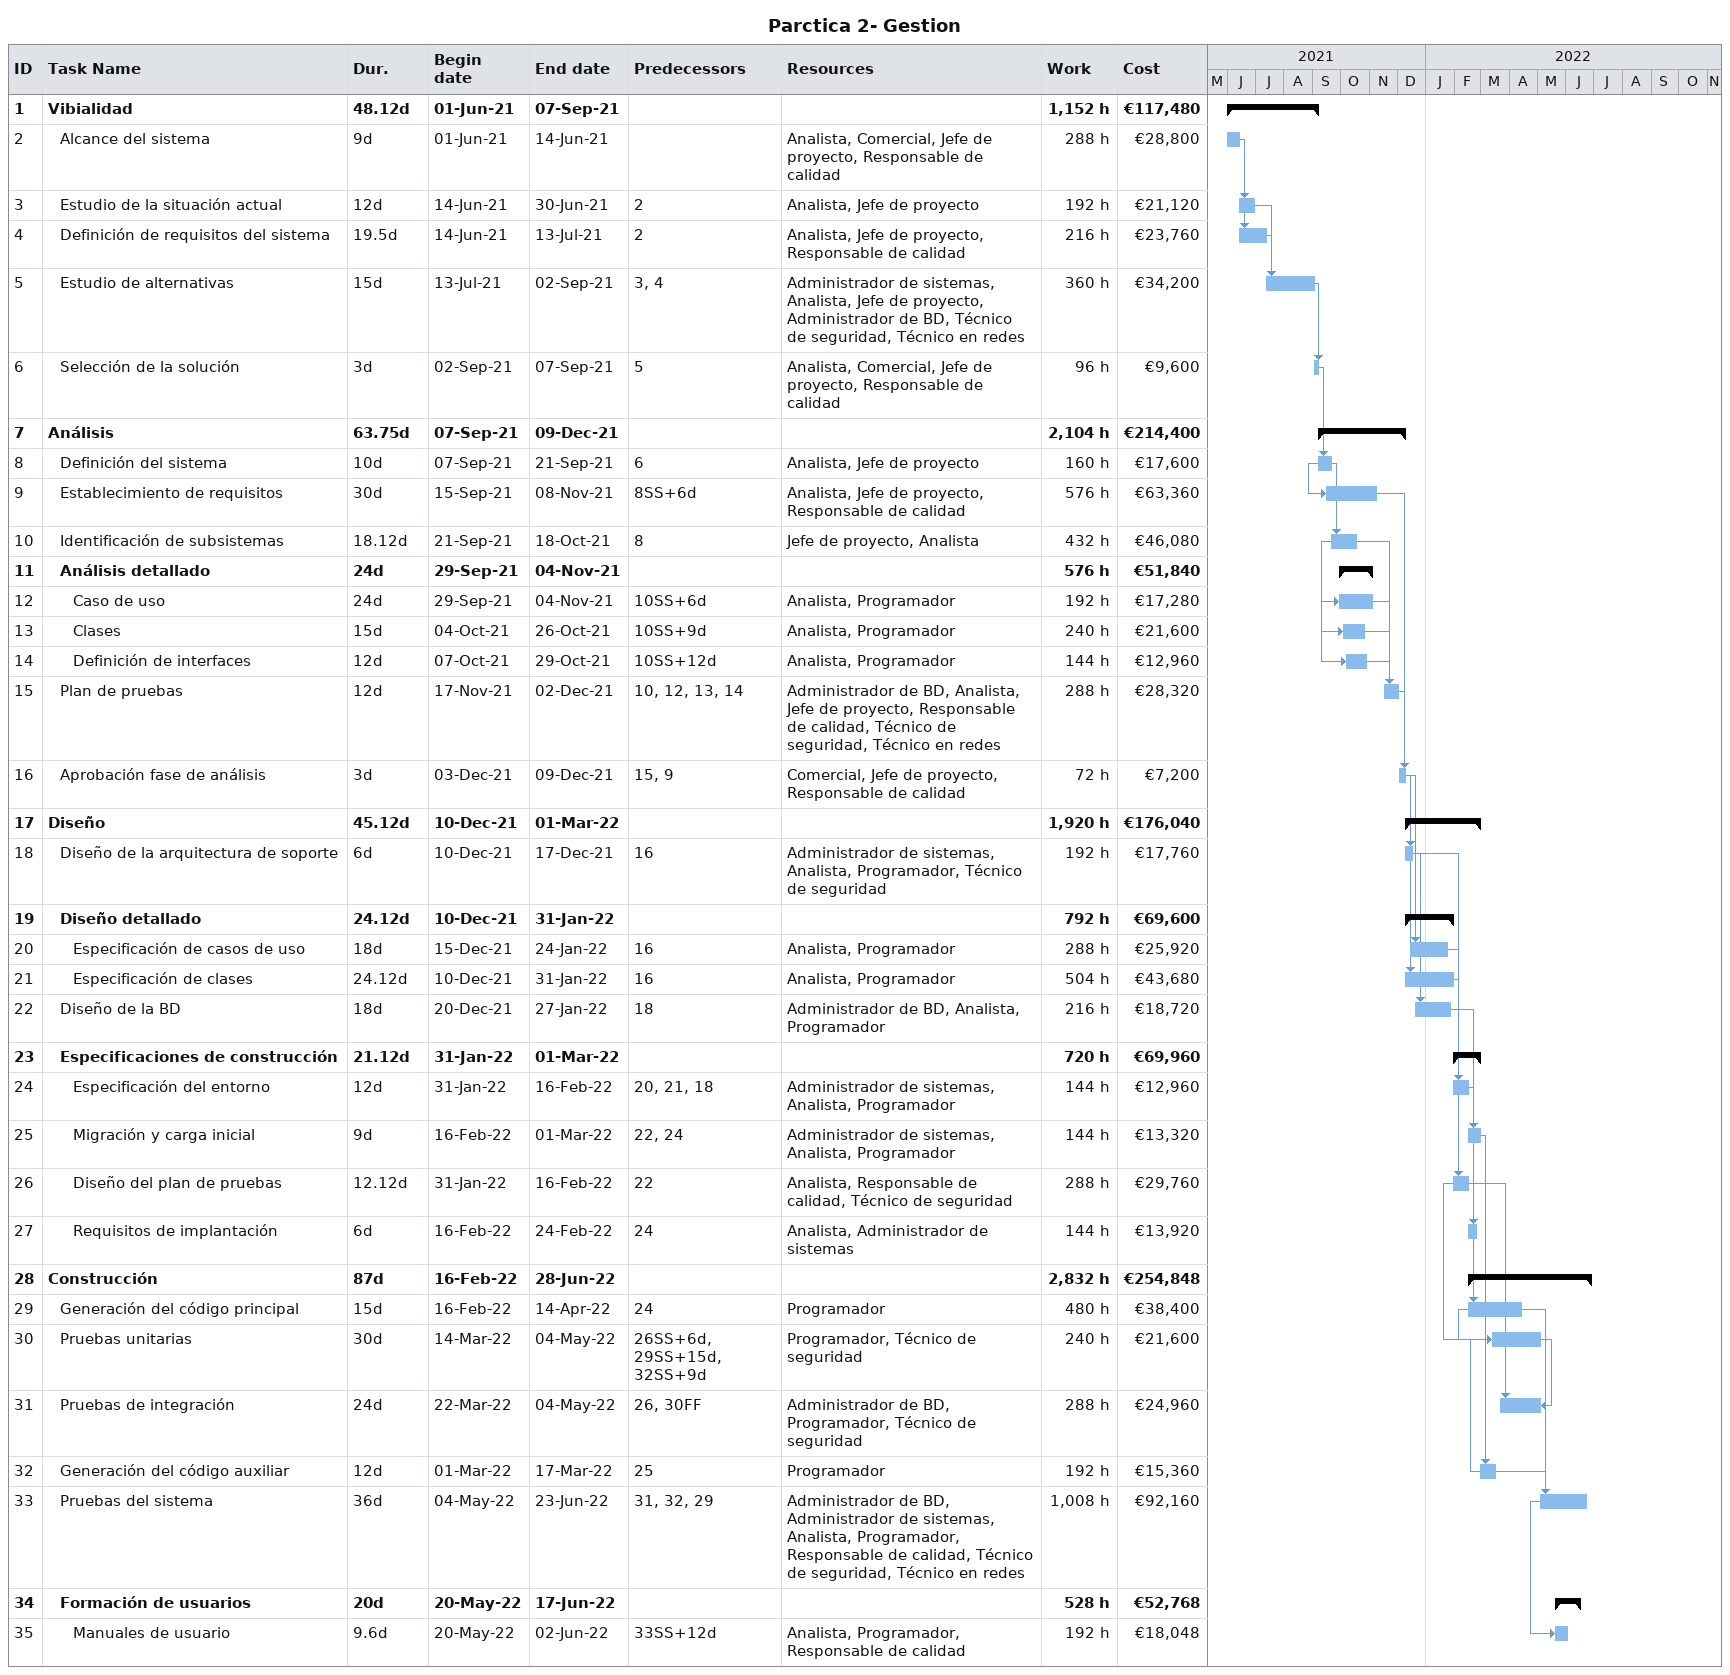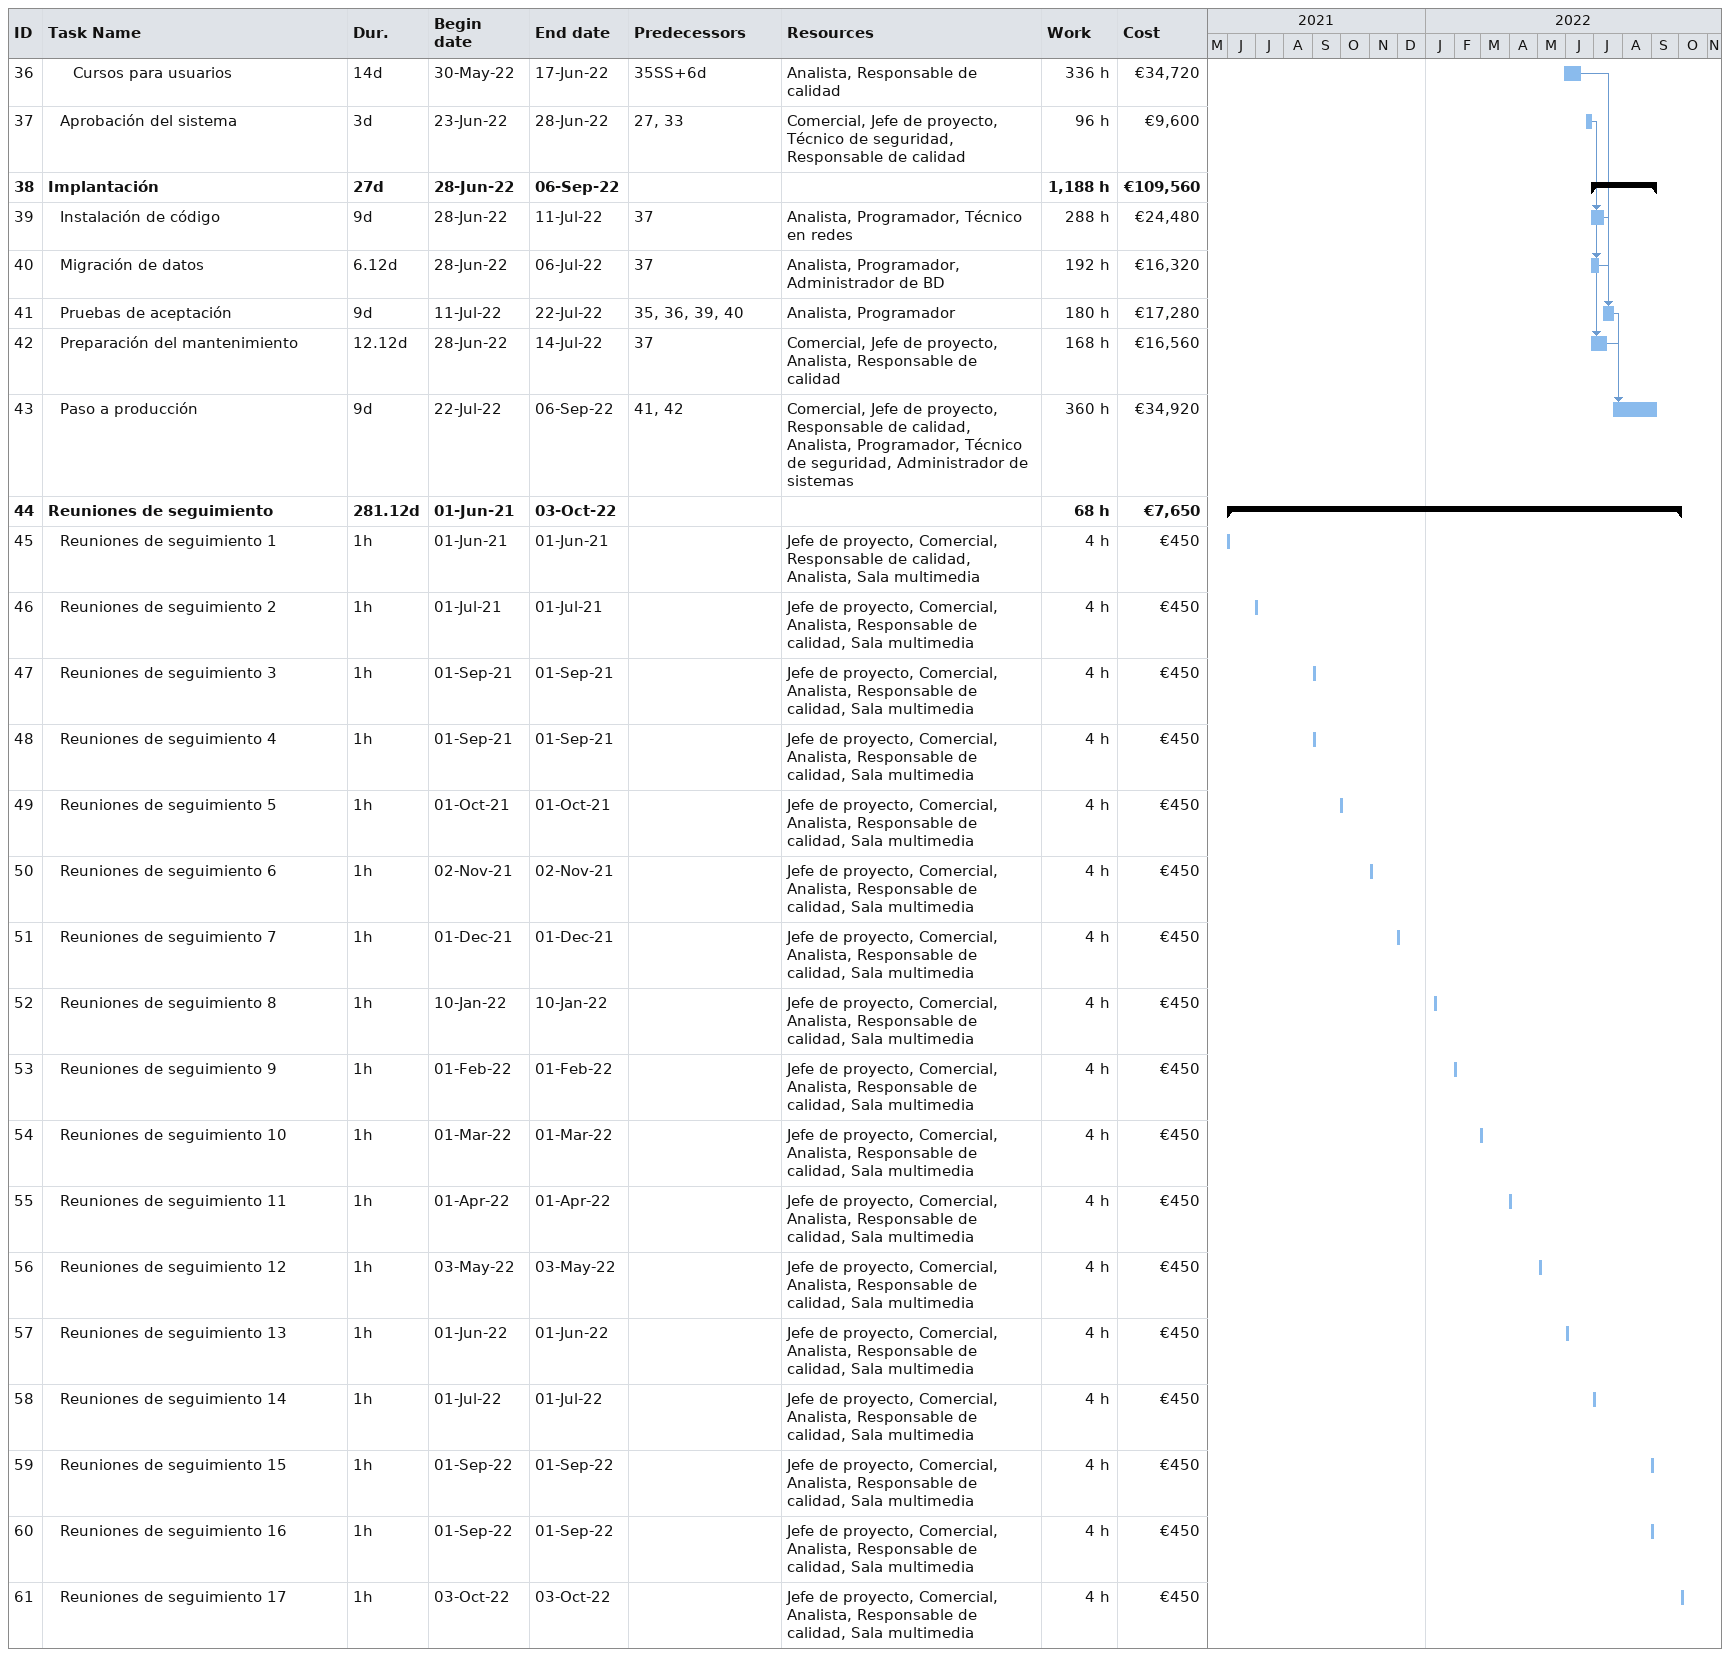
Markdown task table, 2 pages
Parctica 2- Gestion

| ID | Level | Task | Duration | Start | Finish | Predecessors | Resources | Work (h) | Cost (€) |
|---|---|---|---|---|---|---|---|---|---|
| 1 | 1 | **Vibialidad** | 48.12d | 2021-06-01 | 2021-09-07 |  |  | 1152 | 117480 |
| 2 | 2 | Alcance del sistema | 9d | 2021-06-01 | 2021-06-14 |  | Analista, Comercial, Jefe de proyecto, Responsable de calidad | 288 | 28800 |
| 3 | 2 | Estudio de la situación actual | 12d | 2021-06-14 | 2021-06-30 | 2 | Analista, Jefe de proyecto | 192 | 21120 |
| 4 | 2 | Definición de requisitos del sistema | 19.5d | 2021-06-14 | 2021-07-13 | 2 | Analista, Jefe de proyecto, Responsable de calidad | 216 | 23760 |
| 5 | 2 | Estudio de alternativas | 15d | 2021-07-13 | 2021-09-02 | 3, 4 | Administrador de sistemas, Analista, Jefe de proyecto, Administrador de BD, Técnico de seguridad, Técnico en redes | 360 | 34200 |
| 6 | 2 | Selección de la solución | 3d | 2021-09-02 | 2021-09-07 | 5 | Analista, Comercial, Jefe de proyecto, Responsable de calidad | 96 | 9600 |
| 7 | 1 | **Análisis** | 63.75d | 2021-09-07 | 2021-12-09 |  |  | 2104 | 214400 |
| 8 | 2 | Definición del sistema | 10d | 2021-09-07 | 2021-09-21 | 6 | Analista, Jefe de proyecto | 160 | 17600 |
| 9 | 2 | Establecimiento de requisitos | 30d | 2021-09-15 | 2021-11-08 | 8SS+6d | Analista, Jefe de proyecto, Responsable de calidad | 576 | 63360 |
| 10 | 2 | Identificación de subsistemas | 18.12d | 2021-09-21 | 2021-10-18 | 8 | Jefe de proyecto, Analista | 432 | 46080 |
| 11 | 2 | **Análisis detallado** | 24d | 2021-09-29 | 2021-11-04 |  |  | 576 | 51840 |
| 12 | 3 | Caso de uso | 24d | 2021-09-29 | 2021-11-04 | 10SS+6d | Analista, Programador | 192 | 17280 |
| 13 | 3 | Clases | 15d | 2021-10-04 | 2021-10-26 | 10SS+9d | Analista, Programador | 240 | 21600 |
| 14 | 3 | Definición de interfaces | 12d | 2021-10-07 | 2021-10-29 | 10SS+12d | Analista, Programador | 144 | 12960 |
| 15 | 2 | Plan de pruebas | 12d | 2021-11-17 | 2021-12-02 | 10, 12, 13, 14 | Administrador de BD, Analista, Jefe de proyecto, Responsable de calidad, Técnico de seguridad, Técnico en redes | 288 | 28320 |
| 16 | 2 | Aprobación fase de análisis | 3d | 2021-12-03 | 2021-12-09 | 15, 9 | Comercial, Jefe de proyecto, Responsable de calidad | 72 | 7200 |
| 17 | 1 | **Diseño** | 45.12d | 2021-12-10 | 2022-03-01 |  |  | 1920 | 176040 |
| 18 | 2 | Diseño de la arquitectura de soporte | 6d | 2021-12-10 | 2021-12-17 | 16 | Administrador de sistemas, Analista, Programador, Técnico de seguridad | 192 | 17760 |
| 19 | 2 | **Diseño detallado** | 24.12d | 2021-12-10 | 2022-01-31 |  |  | 792 | 69600 |
| 20 | 3 | Especificación de casos de uso | 18d | 2021-12-15 | 2022-01-24 | 16 | Analista, Programador | 288 | 25920 |
| 21 | 3 | Especificación de clases | 24.12d | 2021-12-10 | 2022-01-31 | 16 | Analista, Programador | 504 | 43680 |
| 22 | 2 | Diseño de la BD | 18d | 2021-12-20 | 2022-01-27 | 18 | Administrador de BD, Analista, Programador | 216 | 18720 |
| 23 | 2 | **Especificaciones de construcción** | 21.12d | 2022-01-31 | 2022-03-01 |  |  | 720 | 69960 |
| 24 | 3 | Especificación del entorno | 12d | 2022-01-31 | 2022-02-16 | 20, 21, 18 | Administrador de sistemas, Analista, Programador | 144 | 12960 |
| 25 | 3 | Migración y carga inicial | 9d | 2022-02-16 | 2022-03-01 | 22, 24 | Administrador de sistemas, Analista, Programador | 144 | 13320 |
| 26 | 3 | Diseño del plan de pruebas | 12.12d | 2022-01-31 | 2022-02-16 | 22 | Analista, Responsable de calidad, Técnico de seguridad | 288 | 29760 |
| 27 | 3 | Requisitos de implantación | 6d | 2022-02-16 | 2022-02-24 | 24 | Analista, Administrador de sistemas | 144 | 13920 |
| 28 | 1 | **Construcción** | 87d | 2022-02-16 | 2022-06-28 |  |  | 2832 | 254848 |
| 29 | 2 | Generación del código principal | 15d | 2022-02-16 | 2022-04-14 | 24 | Programador | 480 | 38400 |
| 30 | 2 | Pruebas unitarias | 30d | 2022-03-14 | 2022-05-04 | 26SS+6d, 29SS+15d, 32SS+9d | Programador, Técnico de seguridad | 240 | 21600 |
| 31 | 2 | Pruebas de integración | 24d | 2022-03-22 | 2022-05-04 | 26, 30FF | Administrador de BD, Programador, Técnico de seguridad | 288 | 24960 |
| 32 | 2 | Generación del código auxiliar | 12d | 2022-03-01 | 2022-03-17 | 25 | Programador | 192 | 15360 |
| 33 | 2 | Pruebas del sistema | 36d | 2022-05-04 | 2022-06-23 | 31, 32, 29 | Administrador de BD, Administrador de sistemas, Analista, Programador, Responsable de calidad, Técnico de seguridad, Técnico en redes | 1008 | 92160 |
| 34 | 2 | **Formación de usuarios** | 20d | 2022-05-20 | 2022-06-17 |  |  | 528 | 52768 |
| 35 | 3 | Manuales de usuario | 9.6d | 2022-05-20 | 2022-06-02 | 33SS+12d | Analista, Programador, Responsable de calidad | 192 | 18048 |
| 36 | 3 | Cursos para usuarios | 14d | 2022-05-30 | 2022-06-17 | 35SS+6d | Analista, Responsable de calidad | 336 | 34720 |
| 37 | 2 | Aprobación del sistema | 3d | 2022-06-23 | 2022-06-28 | 27, 33 | Comercial, Jefe de proyecto, Técnico de seguridad, Responsable de calidad | 96 | 9600 |
| 38 | 1 | **Implantación** | 27d | 2022-06-28 | 2022-09-06 |  |  | 1188 | 109560 |
| 39 | 2 | Instalación de código | 9d | 2022-06-28 | 2022-07-11 | 37 | Analista, Programador, Técnico en redes | 288 | 24480 |
| 40 | 2 | Migración de datos | 6.12d | 2022-06-28 | 2022-07-06 | 37 | Analista, Programador, Administrador de BD | 192 | 16320 |
| 41 | 2 | Pruebas de aceptación | 9d | 2022-07-11 | 2022-07-22 | 35, 36, 39, 40 | Analista, Programador | 180 | 17280 |
| 42 | 2 | Preparación del mantenimiento | 12.12d | 2022-06-28 | 2022-07-14 | 37 | Comercial, Jefe de proyecto, Analista, Responsable de calidad | 168 | 16560 |
| 43 | 2 | Paso a producción | 9d | 2022-07-22 | 2022-09-06 | 41, 42 | Comercial, Jefe de proyecto, Responsable de calidad, Analista, Programador, Técnico de seguridad, Administrador de sistemas | 360 | 34920 |
| 44 | 1 | **Reuniones de seguimiento** | 281.12d | 2021-06-01 | 2022-10-03 |  |  | 68 | 7650 |
| 45 | 2 | Reuniones de seguimiento 1 | 1h | 2021-06-01 | 2021-06-01 |  | Jefe de proyecto, Comercial, Responsable de calidad, Analista, Sala multimedia | 4 | 450 |
| 46 | 2 | Reuniones de seguimiento 2 | 1h | 2021-07-01 | 2021-07-01 |  | Jefe de proyecto, Comercial, Analista, Responsable de calidad, Sala multimedia | 4 | 450 |
| 47 | 2 | Reuniones de seguimiento 3 | 1h | 2021-09-01 | 2021-09-01 |  | Jefe de proyecto, Comercial, Analista, Responsable de calidad, Sala multimedia | 4 | 450 |
| 48 | 2 | Reuniones de seguimiento 4 | 1h | 2021-09-01 | 2021-09-01 |  | Jefe de proyecto, Comercial, Analista, Responsable de calidad, Sala multimedia | 4 | 450 |
| 49 | 2 | Reuniones de seguimiento 5 | 1h | 2021-10-01 | 2021-10-01 |  | Jefe de proyecto, Comercial, Analista, Responsable de calidad, Sala multimedia | 4 | 450 |
| 50 | 2 | Reuniones de seguimiento 6 | 1h | 2021-11-02 | 2021-11-02 |  | Jefe de proyecto, Comercial, Analista, Responsable de calidad, Sala multimedia | 4 | 450 |
| 51 | 2 | Reuniones de seguimiento 7 | 1h | 2021-12-01 | 2021-12-01 |  | Jefe de proyecto, Comercial, Analista, Responsable de calidad, Sala multimedia | 4 | 450 |
| 52 | 2 | Reuniones de seguimiento 8 | 1h | 2022-01-10 | 2022-01-10 |  | Jefe de proyecto, Comercial, Analista, Responsable de calidad, Sala multimedia | 4 | 450 |
| 53 | 2 | Reuniones de seguimiento 9 | 1h | 2022-02-01 | 2022-02-01 |  | Jefe de proyecto, Comercial, Analista, Responsable de calidad, Sala multimedia | 4 | 450 |
| 54 | 2 | Reuniones de seguimiento 10 | 1h | 2022-03-01 | 2022-03-01 |  | Jefe de proyecto, Comercial, Analista, Responsable de calidad, Sala multimedia | 4 | 450 |
| 55 | 2 | Reuniones de seguimiento 11 | 1h | 2022-04-01 | 2022-04-01 |  | Jefe de proyecto, Comercial, Analista, Responsable de calidad, Sala multimedia | 4 | 450 |
| 56 | 2 | Reuniones de seguimiento 12 | 1h | 2022-05-03 | 2022-05-03 |  | Jefe de proyecto, Comercial, Analista, Responsable de calidad, Sala multimedia | 4 | 450 |
| 57 | 2 | Reuniones de seguimiento 13 | 1h | 2022-06-01 | 2022-06-01 |  | Jefe de proyecto, Comercial, Analista, Responsable de calidad, Sala multimedia | 4 | 450 |
| 58 | 2 | Reuniones de seguimiento 14 | 1h | 2022-07-01 | 2022-07-01 |  | Jefe de proyecto, Comercial, Analista, Responsable de calidad, Sala multimedia | 4 | 450 |
| 59 | 2 | Reuniones de seguimiento 15 | 1h | 2022-09-01 | 2022-09-01 |  | Jefe de proyecto, Comercial, Analista, Responsable de calidad, Sala multimedia | 4 | 450 |
| 60 | 2 | Reuniones de seguimiento 16 | 1h | 2022-09-01 | 2022-09-01 |  | Jefe de proyecto, Comercial, Analista, Responsable de calidad, Sala multimedia | 4 | 450 |
| 61 | 2 | Reuniones de seguimiento 17 | 1h | 2022-10-03 | 2022-10-03 |  | Jefe de proyecto, Comercial, Analista, Responsable de calidad, Sala multimedia | 4 | 450 |
